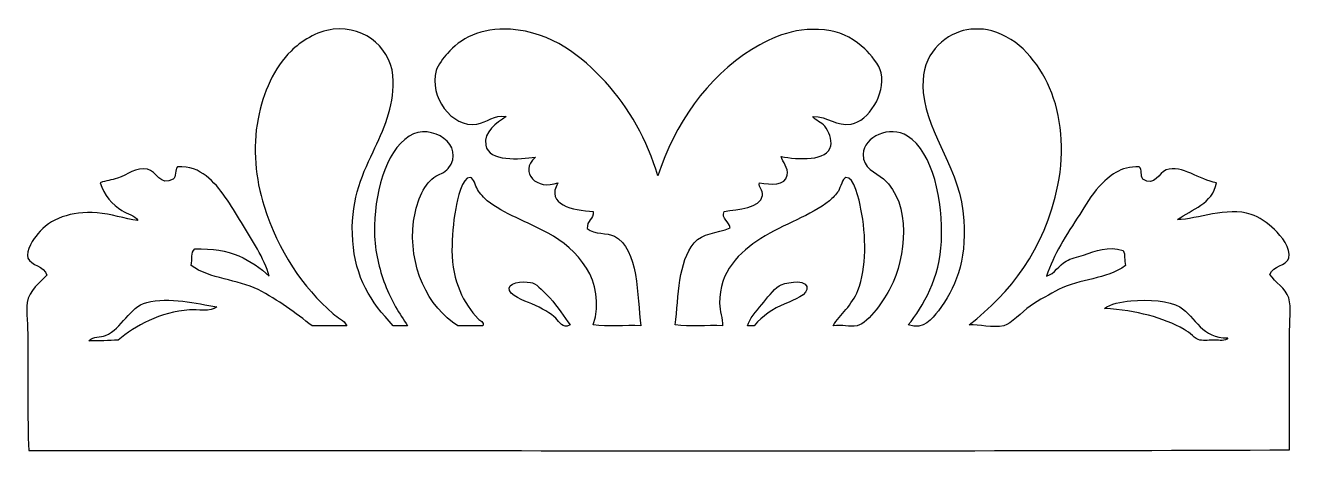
# Model space of a CAD drawing. Header units: centimetres. Extents: x -6.6 to 6.6, y -2.2 to 2.2.
import ezdxf

# ---------------------------------------------------------------- set-up
doc = ezdxf.new("R2010")
doc.units = ezdxf.units.CM
doc.header["$MEASUREMENT"] = 0
doc.layers.add('Layer 1', color=7, linetype='Continuous')

msp = doc.modelspace()

# ---------------------------------------------------------------- linework, layer by layer
at = {"layer": 'Layer 1'}
for points, knots in [([(-2.60543, -0.8912), (-2.69023, -0.76846), (-2.77389, -0.63485), (-2.83969, -0.46181), (-2.83969, -0.46181), (-2.90166, -0.29875), (-2.94497, -0.12851), (-2.94899, 0.07691), (-2.94899, 0.07691), (-2.95645, 0.46), (-2.84088, 0.91532), (-2.58984, 1.07627), (-2.58984, 1.07627), (-2.36053, 1.2233), (-1.99437, 0.97893), (-2.18386, 0.74054), (-2.18386, 0.74054), (-2.21998, 0.69511), (-2.2816, 0.68241), (-2.33216, 0.64685), (-2.33216, 0.64685), (-2.44606, 0.56684), (-2.51996, 0.36999), (-2.54298, 0.19404), (-2.54298, 0.19404), (-2.6036, -0.26954), (-2.39166, -0.70456), (-2.08237, -0.8912), (-2.08237, -0.8912), (-1.99649, -0.8912), (-1.9106, -0.8912), (-1.82472, -0.8912), (-1.82472, -0.8912), (-1.8039, -0.8558), (-1.85599, -0.83738), (-1.87158, -0.82093), (-1.87158, -0.82093), (-2.02313, -0.66062), (-2.1431, -0.4335), (-2.14482, -0.11044), (-2.14482, -0.11044), (-2.14559, 0.03193), (-2.13387, 0.17026), (-2.10579, 0.32676), (-2.10579, 0.32676), (-2.08978, 0.41611), (-2.03795, 0.65548), (-1.95746, 0.64685), (-1.95746, 0.64685), (-1.91634, 0.64246), (-1.90322, 0.56165), (-1.87938, 0.52194), (-1.87938, 0.52194), (-1.85501, 0.48133), (-1.81331, 0.4333), (-1.77789, 0.40484), (-1.77789, 0.40484), (-1.61086, 0.27043), (-1.36043, 0.18735), (-1.14551, 0.06911), (-1.14551, 0.06911), (-0.85238, -0.09218), (-0.53673, -0.4164), (-0.67707, -0.88339), (-0.67707, -0.88339), (-0.52856, -0.90143), (-0.34668, -0.88612), (-0.18521, -0.8912), (-0.18521, -0.8912), (-0.22164, -0.58669), (-0.20458, -0.0888), (-0.45847, 0.03788), (-0.45847, 0.03788), (-0.53671, 0.07693), (-0.66088, 0.05362), (-0.73951, 0.11593), (-0.73951, 0.11593), (-0.74821, 0.20531), (-0.66942, 0.20718), (-0.67707, 0.2955), (-0.67707, 0.2955), (-0.8912, 0.30674), (-1.17713, 0.36157), (-1.04402, 0.5922), (-1.04402, 0.5922), (-1.26005, 0.50764), (-1.45733, 0.69727), (-1.27823, 0.85763), (-1.27823, 0.85763), (-1.44053, 0.83593), (-1.7635, 0.80757), (-1.79356, 0.98257), (-1.79356, 0.98257), (-1.81806, 1.12534), (-1.67979, 1.21355), (-1.58274, 1.27925), (-1.58274, 1.27925), (-1.70699, 1.30235), (-1.77739, 1.21895), (-1.88725, 1.20117), (-1.88725, 1.20117), (-2.15033, 1.15857), (-2.38477, 1.49031), (-2.30884, 1.7555), (-2.30884, 1.7555), (-2.29199, 1.81442), (-2.23121, 1.88959), (-2.19174, 1.93507), (-2.19174, 1.93507), (-2.0644, 2.08157), (-1.84617, 2.20711), (-1.53592, 2.18489), (-1.53592, 2.18489), (-1.10555, 2.15407), (-0.79617, 1.90417), (-0.55217, 1.63839), (-0.55217, 1.63839), (-0.3055, 1.36963), (-0.11754, 1.03593), (-0.00567, 0.66245), (-0.00567, 0.66245), (0.16435, 1.19646), (0.5027, 1.6875), (0.97027, 1.97407), (0.97027, 1.97407), (1.18633, 2.10652), (1.4352, 2.22545), (1.79003, 2.16925), (1.79003, 2.16925), (1.91094, 2.15012), (2.05186, 2.06926), (2.14134, 1.98187), (2.14134, 1.98187), (2.20301, 1.92168), (2.29723, 1.81582), (2.31311, 1.73208), (2.31311, 1.73208), (2.35576, 1.50708), (2.18249, 1.23443), (2.0008, 1.20117), (2.0008, 1.20117), (1.84806, 1.1732), (1.7577, 1.28377), (1.60263, 1.27925), (1.60263, 1.27925), (1.62986, 1.23538), (1.69246, 1.22411), (1.72757, 1.17776), (1.72757, 1.17776), (1.76554, 1.12759), (1.803, 1.03848), (1.79001, 0.97477), (1.79001, 0.97477), (1.75723, 0.81374), (1.44528, 0.83086), (1.27471, 0.86544), (1.27471, 0.86544), (1.28707, 0.80784), (1.35131, 0.74667), (1.33715, 0.67026), (1.33715, 0.67026), (1.31678, 0.56001), (1.16792, 0.56998), (1.04828, 0.59221), (1.04828, 0.59221), (1.03778, 0.53739), (1.08892, 0.52178), (1.07953, 0.45944), (1.07953, 0.45944), (1.05958, 0.3272), (0.82847, 0.31675), (0.68136, 0.2955), (0.68136, 0.2955), (0.64932, 0.21541), (0.73698, 0.19065), (0.7438, 0.12376), (0.7438, 0.12376), (0.60259, 0.06206), (0.45802, 0.07442), (0.36904, -0.0324), (0.36904, -0.0324), (0.20553, -0.22862), (0.20778, -0.57773), (0.17386, -0.88341), (0.17386, -0.88341), (0.32234, -0.90145), (0.50425, -0.88614), (0.66572, -0.89122), (0.66572, -0.89122), (0.66699, -0.81806), (0.63574, -0.74038), (0.6345, -0.65698), (0.6345, -0.65698), (0.62961, -0.32863), (0.84138, -0.12824), (1.06389, 0.01445), (1.06389, 0.01445), (1.30191, 0.16711), (1.58337, 0.24869), (1.77438, 0.40484), (1.77438, 0.40484), (1.80708, 0.43156), (1.84539, 0.47236), (1.86807, 0.50633), (1.86807, 0.50633), (1.89019, 0.53946), (1.91189, 0.64055), (1.94612, 0.64685), (1.94612, 0.64685), (2.03457, 0.66312), (2.08407, 0.40944), (2.10225, 0.31895), (2.10225, 0.31895), (2.15731, 0.04526), (2.16226, -0.29285), (2.07103, -0.52425), (2.07103, -0.52425), (2.00981, -0.67959), (1.88712, -0.77468), (1.81338, -0.8912), (1.81338, -0.8912), (1.90908, -0.87731), (1.98158, -0.90975), (2.06323, -0.8912), (2.06323, -0.8912), (2.18653, -0.86315), (2.35178, -0.60566), (2.40674, -0.50083), (2.40674, -0.50083), (2.57499, -0.17984), (2.62899, 0.37843), (2.33647, 0.63124), (2.33647, 0.63124), (2.25284, 0.70352), (2.12052, 0.73729), (2.12568, 0.88889), (2.12568, 0.88889), (2.13187, 1.07034), (2.4028, 1.19348), (2.58632, 1.07627), (2.58632, 1.07627), (2.85281, 0.90604), (2.9547, 0.40981), (2.93763, -0.01678), (2.93763, -0.01678), (2.92271, -0.3905), (2.74991, -0.69319), (2.59412, -0.88342), (2.59412, -0.88342), (2.75991, -0.93933), (2.84024, -0.8196), (2.90641, -0.73507), (2.90641, -0.73507), (3.08164, -0.51131), (3.19825, -0.22294), (3.17187, 0.20179), (3.17187, 0.20179), (3.13821, 0.74368), (2.79868, 1.06036), (2.75026, 1.52905), (2.75026, 1.52905), (2.71393, 1.88097), (2.90885, 2.08531), (3.13282, 2.16143), (3.13282, 2.16143), (3.21407, 2.18905), (3.35025, 2.19998), (3.46074, 2.16924), (3.46074, 2.16924), (3.74469, 2.09029), (3.94712, 1.83978), (4.06193, 1.57589), (4.06193, 1.57589), (4.18319, 1.2971), (4.22155, 0.92435), (4.14779, 0.56875), (4.14779, 0.56875), (4.00497, -0.11988), (3.65471, -0.54451), (3.22654, -0.88344), (3.22654, -0.88344), (3.33208, -0.87622), (3.46504, -0.91895), (3.58569, -0.89125), (3.58569, -0.89125), (3.66488, -0.87305), (3.77103, -0.74713), (3.85893, -0.68824), (3.85893, -0.68824), (3.95513, -0.62381), (4.06888, -0.56071), (4.15563, -0.5165), (4.15563, -0.5165), (4.38516, -0.39953), (4.64114, -0.41434), (4.85048, -0.26668), (4.85048, -0.26668), (4.83339, -0.20855), (4.84963, -0.15111), (4.82706, -0.11052), (4.82706, -0.11052), (4.66381, -0.0575), (4.5448, -0.11833), (4.41325, -0.15738), (4.41325, -0.15738), (4.34605, -0.17736), (4.28305, -0.19114), (4.23368, -0.21985), (4.23368, -0.21985), (4.15528, -0.26544), (4.11507, -0.35169), (4.03069, -0.37598), (4.03069, -0.37598), (4.10139, -0.1563), (4.23783, 0.05423), (4.3742, 0.26421), (4.3742, 0.26421), (4.43103, 0.35176), (4.49212, 0.46212), (4.57719, 0.55308), (4.57719, 0.55308), (4.6789, 0.6618), (4.79965, 0.76655), (4.991, 0.75609), (4.991, 0.75609), (5.02468, 0.73511), (5.0023, 0.65809), (5.03005, 0.63115), (5.03005, 0.63115), (5.15393, 0.54516), (5.19605, 0.69822), (5.27206, 0.72484), (5.27206, 0.72484), (5.43795, 0.78292), (5.6179, 0.61829), (5.79517, 0.59212), (5.79517, 0.59212), (5.75469, 0.36976), (5.54053, 0.32105), (5.38919, 0.20953), (5.38919, 0.20953), (5.59808, 0.21228), (5.89904, 0.34701), (6.15431, 0.26417), (6.15431, 0.26417), (6.23681, 0.23739), (6.32761, 0.17302), (6.39632, 0.10804), (6.39632, 0.10804), (6.46953, 0.03885), (6.57266, -0.08825), (6.54465, -0.18864), (6.54465, -0.18864), (6.52174, -0.27077), (6.37984, -0.26778), (6.34947, -0.36041), (6.34947, -0.36041), (6.4013, -0.43817), (6.51362, -0.5031), (6.54465, -0.60242), (6.54465, -0.60242), (6.57561, -0.70151), (6.55246, -0.85409), (6.55246, -0.99279), (6.55246, -0.99279), (6.55246, -1.36874), (6.55246, -1.82411), (6.55246, -2.17953), (6.55246, -2.17953), (2.2039, -2.19773), (-2.179, -2.18215), (-6.54053, -2.18734), (-6.54053, -2.18734), (-6.55466, -1.8441), (-6.54834, -1.40547), (-6.54834, -1.02402), (-6.54834, -1.02402), (-6.54834, -0.89051), (-6.57088, -0.75338), (-6.55617, -0.64929), (-6.55617, -0.64929), (-6.53863, -0.52536), (-6.41787, -0.43794), (-6.35316, -0.36822), (-6.35316, -0.36822), (-6.37814, -0.26506), (-6.51927, -0.27064), (-6.54834, -0.18865), (-6.54834, -0.18865), (-6.5757, -0.11155), (-6.4863, 0.01259), (-6.44685, 0.06117), (-6.44685, 0.06117), (-6.31914, 0.21841), (-6.10318, 0.30051), (-5.83005, 0.2798), (-5.83005, 0.2798), (-5.68789, 0.26903), (-5.5452, 0.21712), (-5.40844, 0.20172), (-5.40844, 0.20172), (-5.43866, 0.25554), (-5.51655, 0.26654), (-5.57238, 0.30324), (-5.57238, 0.30324), (-5.67144, 0.36825), (-5.75825, 0.46112), (-5.79884, 0.59211), (-5.79884, 0.59211), (-5.73523, 0.6164), (-5.6802, 0.61883), (-5.61927, 0.63894), (-5.61927, 0.63894), (-5.51188, 0.67437), (-5.42747, 0.75803), (-5.30696, 0.73263), (-5.30696, 0.73263), (-5.21772, 0.71382), (-5.17282, 0.54906), (-5.04153, 0.63114), (-5.04153, 0.63114), (-5.00324, 0.65014), (-5.02777, 0.73192), (-4.99467, 0.75608), (-4.99467, 0.75608), (-4.87066, 0.76918), (-4.77438, 0.72123), (-4.69799, 0.66239), (-4.69799, 0.66239), (-4.54535, 0.54481), (-4.44166, 0.35772), (-4.33104, 0.17833), (-4.33104, 0.17833), (-4.21851, -0.00423), (-4.09739, -0.19053), (-4.04217, -0.376), (-4.04217, -0.376), (-4.22682, -0.20931), (-4.4473, -0.07845), (-4.81512, -0.09493), (-4.81512, -0.09493), (-4.86306, -0.13322), (-4.837, -0.19759), (-4.85417, -0.2667), (-4.85417, -0.2667), (-4.6551, -0.40788), (-4.3726, -0.40833), (-4.15929, -0.51652), (-4.15929, -0.51652), (-3.94614, -0.62466), (-3.77123, -0.76158), (-3.59716, -0.89128), (-3.59716, -0.89128), (-3.47746, -0.89128), (-3.35774, -0.89128), (-3.23804, -0.89128), (-3.23804, -0.89128), (-3.26823, -0.8322), (-3.33199, -0.80661), (-3.37856, -0.76634), (-3.37856, -0.76634), (-3.69789, -0.49038), (-3.95006, -0.11737), (-4.09685, 0.3501), (-4.09685, 0.3501), (-4.1867, 0.63625), (-4.21705, 0.94742), (-4.15929, 1.25577), (-4.15929, 1.25577), (-4.10825, 1.52824), (-3.99123, 1.78734), (-3.81578, 1.95842), (-3.81578, 1.95842), (-3.71614, 2.05555), (-3.55411, 2.16614), (-3.37856, 2.18485), (-3.37856, 2.18485), (-3.03238, 2.22173), (-2.75697, 1.97141), (-2.75401, 1.64616), (-2.75401, 1.64616), (-2.75152, 1.3752), (-2.85632, 1.13805), (-2.9648, 0.91226), (-2.9648, 0.91226), (-3.09193, 0.64765), (-3.20353, 0.38106), (-3.17559, -0.00899), (-3.17559, -0.00899), (-3.14821, -0.39171), (-2.99327, -0.64092), (-2.754, -0.89124), (-2.754, -0.89124), (-2.70433, -0.8912), (-2.65488, -0.8912), (-2.60543, -0.8912)], [0, 0, 0, 0, 0.008, 0.008, 0.008, 0.008, 0.016, 0.016, 0.016, 0.016, 0.024, 0.024, 0.024, 0.024, 0.032, 0.032, 0.032, 0.032, 0.04, 0.04, 0.04, 0.04, 0.048, 0.048, 0.048, 0.048, 0.056, 0.056, 0.056, 0.056, 0.064, 0.064, 0.064, 0.064, 0.072, 0.072, 0.072, 0.072, 0.08, 0.08, 0.08, 0.08, 0.088, 0.088, 0.088, 0.088, 0.096, 0.096, 0.096, 0.096, 0.104, 0.104, 0.104, 0.104, 0.112, 0.112, 0.112, 0.112, 0.12, 0.12, 0.12, 0.12, 0.128, 0.128, 0.128, 0.128, 0.136, 0.136, 0.136, 0.136, 0.144, 0.144, 0.144, 0.144, 0.152, 0.152, 0.152, 0.152, 0.16, 0.16, 0.16, 0.16, 0.168, 0.168, 0.168, 0.168, 0.176, 0.176, 0.176, 0.176, 0.184, 0.184, 0.184, 0.184, 0.192, 0.192, 0.192, 0.192, 0.2, 0.2, 0.2, 0.2, 0.208, 0.208, 0.208, 0.208, 0.216, 0.216, 0.216, 0.216, 0.224, 0.224, 0.224, 0.224, 0.232, 0.232, 0.232, 0.232, 0.24, 0.24, 0.24, 0.24, 0.248, 0.248, 0.248, 0.248, 0.256, 0.256, 0.256, 0.256, 0.264, 0.264, 0.264, 0.264, 0.272, 0.272, 0.272, 0.272, 0.28, 0.28, 0.28, 0.28, 0.288, 0.288, 0.288, 0.288, 0.296, 0.296, 0.296, 0.296, 0.304, 0.304, 0.304, 0.304, 0.312, 0.312, 0.312, 0.312, 0.32, 0.32, 0.32, 0.32, 0.328, 0.328, 0.328, 0.328, 0.336, 0.336, 0.336, 0.336, 0.344, 0.344, 0.344, 0.344, 0.352, 0.352, 0.352, 0.352, 0.36, 0.36, 0.36, 0.36, 0.368, 0.368, 0.368, 0.368, 0.376, 0.376, 0.376, 0.376, 0.384, 0.384, 0.384, 0.384, 0.392, 0.392, 0.392, 0.392, 0.4, 0.4, 0.4, 0.4, 0.408, 0.408, 0.408, 0.408, 0.416, 0.416, 0.416, 0.416, 0.424, 0.424, 0.424, 0.424, 0.432, 0.432, 0.432, 0.432, 0.44, 0.44, 0.44, 0.44, 0.448, 0.448, 0.448, 0.448, 0.456, 0.456, 0.456, 0.456, 0.464, 0.464, 0.464, 0.464, 0.472, 0.472, 0.472, 0.472, 0.48, 0.48, 0.48, 0.48, 0.488, 0.488, 0.488, 0.488, 0.496, 0.496, 0.496, 0.496, 0.504, 0.504, 0.504, 0.504, 0.512, 0.512, 0.512, 0.512, 0.52, 0.52, 0.52, 0.52, 0.528, 0.528, 0.528, 0.528, 0.536, 0.536, 0.536, 0.536, 0.544, 0.544, 0.544, 0.544, 0.552, 0.552, 0.552, 0.552, 0.56, 0.56, 0.56, 0.56, 0.568, 0.568, 0.568, 0.568, 0.576, 0.576, 0.576, 0.576, 0.584, 0.584, 0.584, 0.584, 0.592, 0.592, 0.592, 0.592, 0.6, 0.6, 0.6, 0.6, 0.608, 0.608, 0.608, 0.608, 0.616, 0.616, 0.616, 0.616, 0.624, 0.624, 0.624, 0.624, 0.632, 0.632, 0.632, 0.632, 0.64, 0.64, 0.64, 0.64, 0.648, 0.648, 0.648, 0.648, 0.656, 0.656, 0.656, 0.656, 0.664, 0.664, 0.664, 0.664, 0.672, 0.672, 0.672, 0.672, 0.68, 0.68, 0.68, 0.68, 0.688, 0.688, 0.688, 0.688, 0.696, 0.696, 0.696, 0.696, 0.704, 0.704, 0.704, 0.704, 0.712, 0.712, 0.712, 0.712, 0.72, 0.72, 0.72, 0.72, 0.728, 0.728, 0.728, 0.728, 0.736, 0.736, 0.736, 0.736, 0.744, 0.744, 0.744, 0.744, 0.752, 0.752, 0.752, 0.752, 0.76, 0.76, 0.76, 0.76, 0.768, 0.768, 0.768, 0.768, 0.776, 0.776, 0.776, 0.776, 0.784, 0.784, 0.784, 0.784, 0.792, 0.792, 0.792, 0.792, 0.8, 0.8, 0.8, 0.8, 0.808, 0.808, 0.808, 0.808, 0.816, 0.816, 0.816, 0.816, 0.824, 0.824, 0.824, 0.824, 0.832, 0.832, 0.832, 0.832, 0.84, 0.84, 0.84, 0.84, 0.848, 0.848, 0.848, 0.848, 0.856, 0.856, 0.856, 0.856, 0.864, 0.864, 0.864, 0.864, 0.872, 0.872, 0.872, 0.872, 0.88, 0.88, 0.88, 0.88, 0.888, 0.888, 0.888, 0.888, 0.896, 0.896, 0.896, 0.896, 0.904, 0.904, 0.904, 0.904, 0.912, 0.912, 0.912, 0.912, 0.92, 0.92, 0.92, 0.92, 0.928, 0.928, 0.928, 0.928, 0.936, 0.936, 0.936, 0.936, 0.944, 0.944, 0.944, 0.944, 0.952, 0.952, 0.952, 0.952, 0.96, 0.96, 0.96, 0.96, 0.968, 0.968, 0.968, 0.968, 0.976, 0.976, 0.976, 0.976, 0.984, 0.984, 0.984, 0.984, 1, 1, 1, 1]), ([(-1.12985, -0.60232), (-1.17906, -0.54967), (-1.25471, -0.4663), (-1.3094, -0.44616), (-1.3094, -0.44616), (-1.34874, -0.43169), (-1.54414, -0.42547), (-1.55141, -0.50082), (-1.55141, -0.50082), (-1.5584, -0.57284), (-1.39412, -0.63293), (-1.3172, -0.66476), (-1.3172, -0.66476), (-1.21213, -0.70826), (-1.11704, -0.76639), (-1.06735, -0.81309), (-1.06735, -0.81309), (-1.02441, -0.85347), (-1.00028, -0.92604), (-0.91902, -0.88336), (-0.91902, -0.88336), (-0.97782, -0.80153), (-1.04349, -0.69461), (-1.12985, -0.60232)], [0, 0, 0, 0, 0.14285714, 0.14285714, 0.14285714, 0.14285714, 0.28571429, 0.28571429, 0.28571429, 0.28571429, 0.42857143, 0.42857143, 0.42857143, 0.42857143, 0.57142857, 0.57142857, 0.57142857, 0.57142857, 0.71428571, 0.71428571, 0.71428571, 0.71428571, 1, 1, 1, 1]), ([(1.32948, -0.65696), (1.39057, -0.6305), (1.56591, -0.56967), (1.5403, -0.48519), (1.5403, -0.48519), (1.51424, -0.39917), (1.29252, -0.44878), (1.25143, -0.47738), (1.25143, -0.47738), (1.19063, -0.51971), (1.12618, -0.60544), (1.07186, -0.67256), (1.07186, -0.67256), (1.01249, -0.74596), (0.94343, -0.81954), (0.92353, -0.89119), (0.92353, -0.89119), (0.94695, -0.89119), (0.97039, -0.89119), (0.99378, -0.89119), (0.99378, -0.89119), (1.08744, -0.78139), (1.17054, -0.72578), (1.32948, -0.65696)], [0, 0, 0, 0, 0.14285714, 0.14285714, 0.14285714, 0.14285714, 0.28571429, 0.28571429, 0.28571429, 0.28571429, 0.42857143, 0.42857143, 0.42857143, 0.42857143, 0.57142857, 0.57142857, 0.57142857, 0.57142857, 0.71428571, 0.71428571, 0.71428571, 0.71428571, 1, 1, 1, 1]), ([(-5.31458, -0.64916), (-5.49741, -0.69665), (-5.56744, -0.92134), (-5.74397, -0.99267), (-5.74397, -0.99267), (-5.7967, -1.01397), (-5.8679, -1), (-5.91574, -1.04731), (-5.91574, -1.04731), (-5.80882, -1.05011), (-5.7096, -1.04527), (-5.61126, -1.0395), (-5.61126, -1.0395), (-5.43285, -0.89104), (-5.17671, -0.7492), (-4.86955, -0.72719), (-4.86955, -0.72719), (-4.79192, -0.72163), (-4.64838, -0.7528), (-4.58848, -0.69597), (-4.58848, -0.69597), (-4.79018, -0.65908), (-5.0864, -0.58989), (-5.31458, -0.64916)], [0, 0, 0, 0, 0.14285714, 0.14285714, 0.14285714, 0.14285714, 0.28571429, 0.28571429, 0.28571429, 0.28571429, 0.42857143, 0.42857143, 0.42857143, 0.42857143, 0.57142857, 0.57142857, 0.57142857, 0.57142857, 0.71428571, 0.71428571, 0.71428571, 0.71428571, 1, 1, 1, 1]), ([(5.41274, -0.69601), (5.30831, -0.63098), (5.08831, -0.61735), (4.90524, -0.63354), (4.90524, -0.63354), (4.80547, -0.64238), (4.69334, -0.66357), (4.632, -0.71162), (4.632, -0.71162), (4.96948, -0.73395), (5.23731, -0.80594), (5.45956, -0.93025), (5.45956, -0.93025), (5.51817, -0.96301), (5.57227, -1.02754), (5.6235, -1.03955), (5.6235, -1.03955), (5.66726, -1.04982), (5.72883, -1.03955), (5.77966, -1.03955), (5.77966, -1.03955), (5.82255, -1.03955), (5.88872, -1.05823), (5.91238, -1.01611), (5.91238, -1.01611), (5.64412, -1.03082), (5.58263, -0.80177), (5.41274, -0.69601)], [0, 0, 0, 0, 0.125, 0.125, 0.125, 0.125, 0.25, 0.25, 0.25, 0.25, 0.375, 0.375, 0.375, 0.375, 0.5, 0.5, 0.5, 0.5, 0.625, 0.625, 0.625, 0.625, 0.75, 0.75, 0.75, 0.75, 1, 1, 1, 1])]:
    msp.add_open_spline(points, degree=3, knots=knots, dxfattribs=at)

doc.saveas('drawing.dxf')
